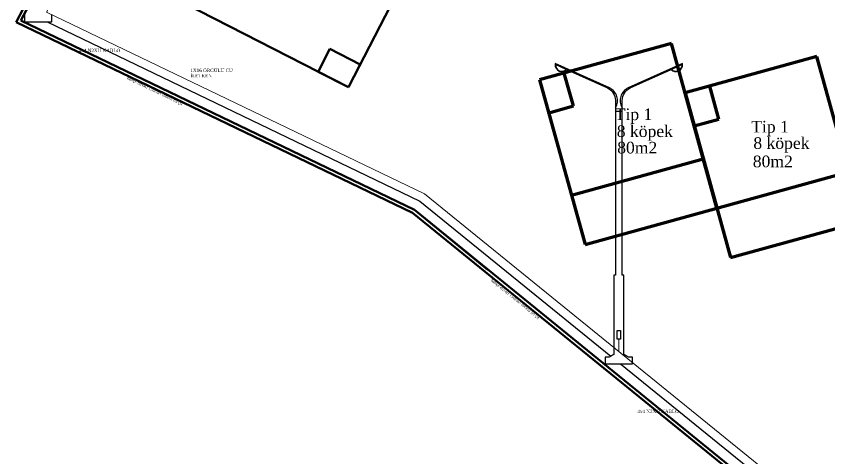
# Model space of a CAD drawing. Header units: millimetres. Extents: x 2046 to 14753, y 2361 to 29276.
# Drawn here: x 4372 to 5561, y 26958 to 27604 of the extents above; entities that cross this region are included whole.
import ezdxf

# ---------------------------------------------------------------- set-up
doc = ezdxf.new("R2010")
doc.units = ezdxf.units.MM
for name, color, linetype, lineweight in [('A.O. DUVAR', 7, 'Continuous', 50), ('ELK-YAZI', 2, 'Continuous', 25), ('TOPRAKLAMA', 44, 'Continuous', 18)]:
    doc.layers.add(name, color=color, linetype=linetype, lineweight=lineweight)
doc.layers.add('AYDINLATMA', color=3, linetype='Continuous')
doc.layers.add('aydınlatma', color=3, linetype='Continuous')
doc.styles.add('A.O. MALZEME', font='times.ttf', dxfattribs={"height": 10})
doc.styles.add('YAZI', font='times.ttf', dxfattribs={"width": 0.85})

msp = doc.modelspace()

# ---------------------------------------------------------------- linework, layer by layer
at = {"layer": 'A.O. DUVAR'}
for p, q in [((4372.429, 27595.526), (4693.259, 28206.99)), ((4372.429, 27595.526), (4693.259, 28206.99)), ((4372.429, 27595.526), (4693.259, 28206.99)), ((4379.261, 27597.786), (4695.788, 28201.048)), ((4379.261, 27597.786), (4600.378, 28019.209)), ((4858.66, 27500.138), (4951.077, 27680.568)), ((4547.236, 27659.651), (4858.66, 27500.138)), ((4372.429, 27595.526), (4952.117, 27316.402)), ((4952.117, 27316.402), (4372.429, 27595.526)), ((4952.117, 27316.402), (4372.429, 27595.526)), ((4954.813, 27320.653), (4379.261, 27597.786)), ((4954.813, 27320.653), (4379.261, 27597.786)), ((4831.253, 27556.309), (4814.158, 27522.933)), ((4875.755, 27533.515), (4831.253, 27556.309)), ((4858.66, 27500.138), (4875.755, 27533.515)), ((4814.158, 27522.933), (4858.66, 27500.138)), ((4952.117, 27316.402), (5927.442, 26525.355)), ((5927.442, 26525.355), (4952.117, 27316.402)), ((5928.549, 26530.895), (4954.813, 27320.653)), ((5062.557, 27233.267), (4954.813, 27320.653))]:
    msp.add_line(p, q, dxfattribs=at)
at = {"layer": 'A.O. DUVAR', "lineweight": 70}
for p, q in [((5330.844, 27564.189), (5138.049, 27510.989)), ((5397.344, 27323.196), (5330.844, 27564.189)), ((5543.589, 27545.091), (5350.794, 27491.891)), ((5610.089, 27304.098), (5543.589, 27545.091)), ((5187.498, 27472.765), (5174.198, 27520.964)), ((5138.049, 27510.989), (5204.55, 27269.996)), ((5400.243, 27453.668), (5386.943, 27501.866)), ((5350.794, 27491.891), (5417.294, 27250.898)), ((5151.349, 27462.79), (5187.498, 27472.765)), ((5364.094, 27443.692), (5400.243, 27453.668)), ((5184.6, 27342.294), (5377.394, 27395.494)), ((5397.344, 27323.196), (5590.139, 27376.396)), ((5204.55, 27269.996), (5397.344, 27323.196)), ((5417.294, 27250.898), (5610.089, 27304.098))]:
    msp.add_line(p, q, dxfattribs=at)
at = {"layer": 'aydınlatma'}
for points in [[(4417.44, 27596.051), (4962.9, 27333.408), (5242.415, 27106.704)], [(5256.369, 27095.387), (5931.869, 26547.516), (6114.33, 26601.397)]]:
    msp.add_lwpolyline(points, dxfattribs=at)
at = {"layer": 'ELK-YAZI'}
msp.add_line((5248.995, 27465.387), (5258.995, 27465.387), dxfattribs=at)
msp.add_lwpolyline([(4384.707, 27606.051), (4384.707, 27596.051), (4424.707, 27596.051), (4424.707, 27606.051)], dxfattribs=at)
msp.add_lwpolyline([(5248.995, 27470.332, 0.45299298), (5240.227, 27499.095), (5160.86, 27534.943), (5160.86, 27533.588, 0.70844218), (5177.549, 27526.05), (5237.227, 27499.095, -0.29475434), (5248.995, 27480.868), (5248.995, 27225.387), (5246.495, 27225.387), (5246.495, 27109.414, -0.04675), (5239.963, 27105.387), (5233.995, 27105.387), (5233.995, 27095.387), (5273.995, 27095.387), (5273.995, 27105.387), (5268.027, 27105.387, -0.04675), (5261.495, 27109.414), (5261.495, 27225.387), (5258.995, 27225.387), (5258.995, 27465.387), (5258.995, 27480.868, -0.29475434), (5270.762, 27499.095), (5330.441, 27526.05, 0.70844218), (5347.13, 27533.588), (5347.13, 27534.943), (5267.762, 27499.095, 0.45299298), (5258.995, 27470.332)], format="xyb", dxfattribs=at)
for points in [[(5161.344, 27533.369, 0.69415037), (5177.064, 27526.269)], [(5330.925, 27526.269, 0.69415037), (5346.645, 27533.369)]]:
    msp.add_lwpolyline(points, format="xyb", close=True, dxfattribs=at)
msp.add_lwpolyline([(5251.495, 27144.204), (5256.495, 27144.204), (5256.495, 27131.789), (5251.495, 27131.789)], close=True, dxfattribs=at)
at = {"layer": 'TOPRAKLAMA'}
msp.add_line((5253.995, 27131.789), (5254.161, 27113.272), dxfattribs=at)
msp.add_lwpolyline([(6164.926, 28008.749), (5971.649, 28002.256), (4976.854, 28090.708), (4709.696, 28168.367), (4416.838, 27610.215), (4969.639, 27344.036), (5934.635, 26561.367), (7101.791, 26922.675)], dxfattribs=at)

# ---------------------------------------------------------------- texts
at = {"layer": 'A.O. DUVAR', "style": 'A.O. MALZEME'}
for rotation, p in [(334.259547, (4534.155, 27512.351, 2.634)), (320.970878, (5066.336, 27216.93, 2.634))]:
    msp.add_text('bahçe duvarı 150cm+100cm tel çit', height=4.21426, rotation=rotation, dxfattribs=at).set_placement(p)
for s, p in [('Tip 1', (5248.005, 27452.152, 5)), ('Tip 1', (5447.71, 27433.953, 5)), ('8 köpek', (5250.985, 27427.347, 5)), ('8 köpek', (5450.776, 27409.984, 5)), ('80m2 ', (5251.603, 27403.277, 5)), ('80m2 ', (5449.957, 27383.108, 5))]:
    msp.add_text(s, height=17.0249, dxfattribs=at).set_placement(p)
at = {"layer": 'AYDINLATMA', "color": 2, "char_height": 4.80249, "width": 57.19075, "attachment_point": 1, "style": 'YAZI'}
for insert in [(4463.868, 27556.408), (5281.069, 27028.419)]:
    msp.add_mtext('{\\C256;4x4 N2XH KABLO}', dxfattribs=dict(at, insert=insert))
at = {"layer": 'TOPRAKLAMA', "color": 2, "insert": (4627.224, 27527.266), "char_height": 4.80249, "width": 57.19075, "attachment_point": 1, "style": 'YAZI'}
msp.add_mtext('{\\C256;1X16 ÖRGÜLÜ CU İLETKEN}', dxfattribs=at)

doc.saveas('drawing.dxf')
